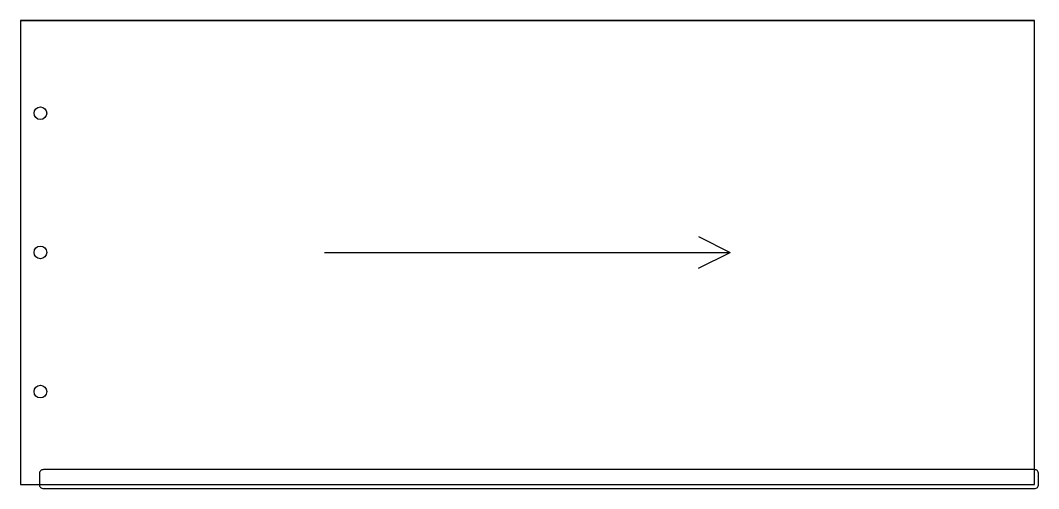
# Model space of a CAD drawing. Header units: millimetres. Extents: x 0 to 483, y -2 to 220.
import ezdxf

# ---------------------------------------------------------------- set-up
doc = ezdxf.new("R2010")
doc.units = ezdxf.units.MM
for name, color, linetype in [('A_SIDE_GROOVE_10', 7, 'Continuous'), ('A_SIDE_HOLES_12', 7, 'Continuous'), ('EDGE_BANDING', 7, 'Continuous'), ('GRAIN_DIRECTION', 3, 'Continuous'), ('OUTSIDE_THROUGH', 7, 'Continuous')]:
    doc.layers.add(name, color=color, linetype=linetype)

msp = doc.modelspace()

# ---------------------------------------------------------------- linework, layer by layer
at = {"layer": 'A_SIDE_GROOVE_10'}
msp.add_lwpolyline([(11, -2.01), (481.01, -2.01, 0.414214), (483.01, -0.01), (483.01, 5, 0.414214), (481.01, 7), (11, 7, 0.414214), (9, 5), (9, -0.01, 0.414214)], format="xyb", close=True, dxfattribs=at)
at = {"layer": 'A_SIDE_HOLES_12'}
for centre in [(9.5, 176), (9.5, 110), (9.5, 44)]:
    msp.add_circle(centre, 3, dxfattribs=at)
at = {"layer": 'EDGE_BANDING'}
for p, q in [((0, 220), (481, 220)), ((0, 0), (481, 0))]:
    msp.add_line(p, q, dxfattribs=at)
at = {"layer": 'GRAIN_DIRECTION'}
for p in [(321.7, 117.5), (144.3, 110), (321.7, 102.5)]:
    msp.add_line(p, (336.7, 110), dxfattribs=at)
at = {"layer": 'OUTSIDE_THROUGH'}
msp.add_lwpolyline([(0, 0), (481, 0), (481, 220), (0, 220)], close=True, dxfattribs=at)

doc.saveas('drawing.dxf')
